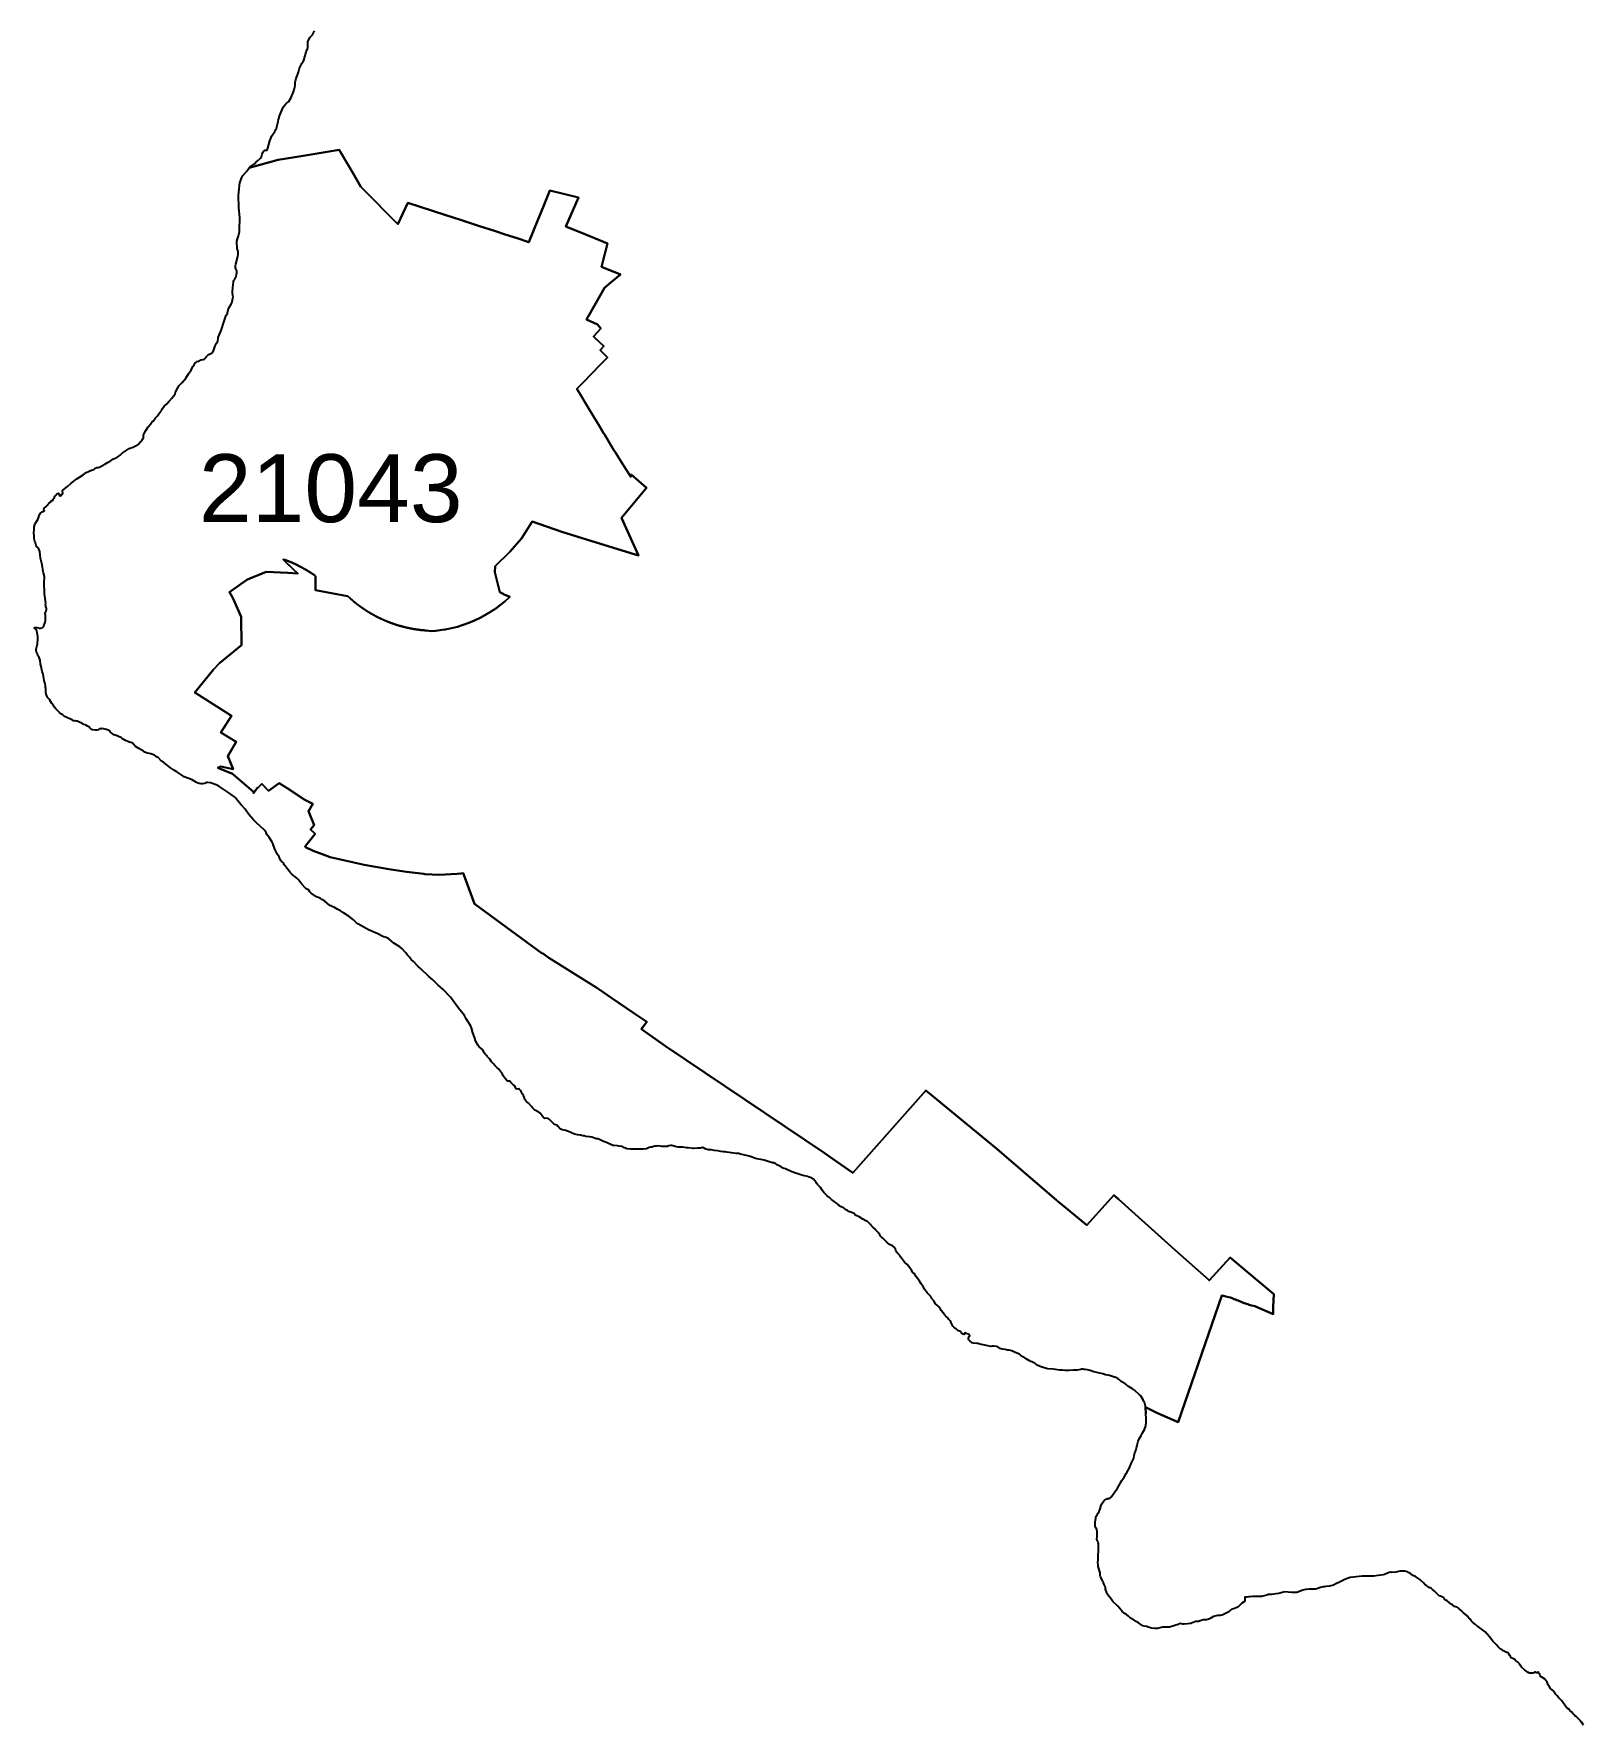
# Model space of a CAD drawing. Header units: inches. Extents: x 1341578 to 1502124, y 557203 to 748561.
# Drawn here: x 1370465 to 1382624, y 574556 to 587838 of the extents above; entities that cross this region are included whole.
import ezdxf
from ezdxf.enums import TextEntityAlignment as Align

# ---------------------------------------------------------------- set-up
doc = ezdxf.new("R2010")
doc.units = ezdxf.units.IN
doc.header["$MEASUREMENT"] = 0
doc.layers.add('Zipcode', color=7, linetype='Continuous')
doc.layers.add('ZipcodeAnno', color=7, linetype='Continuous')
doc.styles.add('Arial', font='arial.ttf')

msp = doc.modelspace()

# ---------------------------------------------------------------- linework, layer by layer
at = {"layer": 'Zipcode'}
msp.add_lwpolyline([(1382633, 574556), (1382620, 574577), (1382616, 574580), (1382612, 574588), (1382583, 574619), (1382577, 574623), (1382570, 574626), (1382560, 574637), (1382551, 574649), (1382541, 574660), (1382527, 574671), (1382520, 574681), (1382507, 574689), (1382501, 574694), (1382493, 574706), (1382469, 574740), (1382460, 574753), (1382449, 574763), (1382440, 574770), (1382424, 574790), (1382415, 574799), (1382410, 574807), (1382396, 574825), (1382390, 574830), (1382376, 574844), (1382363, 574867), (1382358, 574873), (1382349, 574893), (1382342, 574903), (1382328, 574920), (1382307, 574933), (1382296, 574938), (1382293, 574943), (1382290, 574953), (1382286, 574962), (1382282, 574968), (1382281, 574973), (1382279, 574975), (1382277, 574975), (1382269, 574966), (1382265, 574966), (1382263, 574968), (1382261, 574973), (1382255, 574973), (1382240, 574965), (1382227, 574964), (1382208, 574965), (1382204, 574969), (1382200, 574969), (1382172, 574990), (1382148, 575012), (1382136, 575028), (1382131, 575038), (1382125, 575046), (1382117, 575054), (1382101, 575065), (1382094, 575072), (1382075, 575081), (1382066, 575086), (1382060, 575095), (1382055, 575104), (1382044, 575121), (1382026, 575129), (1382024, 575130), (1382007, 575140), (1381998, 575146), (1381980, 575156), (1381964, 575170), (1381951, 575186), (1381922, 575216), (1381897, 575250), (1381862, 575290), (1381820, 575320), (1381812, 575327), (1381802, 575332), (1381794, 575339), (1381787, 575346), (1381763, 575366), (1381755, 575373), (1381742, 575390), (1381734, 575397), (1381721, 575414), (1381689, 575442), (1381681, 575450), (1381673, 575456), (1381657, 575469), (1381650, 575477), (1381641, 575482), (1381631, 575485), (1381621, 575489), (1381605, 575502), (1381596, 575507), (1381563, 575532), (1381554, 575538), (1381546, 575544), (1381540, 575553), (1381531, 575560), (1381521, 575565), (1381512, 575568), (1381502, 575573), (1381479, 575593), (1381471, 575600), (1381463, 575608), (1381448, 575621), (1381442, 575628), (1381441, 575629), (1381422, 575638), (1381413, 575644), (1381403, 575649), (1381394, 575655), (1381387, 575662), (1381380, 575670), (1381356, 575691), (1381349, 575699), (1381340, 575706), (1381314, 575723), (1381295, 575731), (1381279, 575745), (1381261, 575756), (1381251, 575760), (1381242, 575763), (1381232, 575765), (1381221, 575766), (1381191, 575765), (1381181, 575763), (1381171, 575760), (1381161, 575757), (1381130, 575756), (1381120, 575757), (1381109, 575756), (1381091, 575747), (1381072, 575739), (1381062, 575737), (1381042, 575733), (1381021, 575731), (1380989, 575726), (1380937, 575725), (1380917, 575727), (1380896, 575726), (1380803, 575715), (1380793, 575713), (1380764, 575703), (1380718, 575678), (1380689, 575666), (1380670, 575656), (1380661, 575653), (1380651, 575651), (1380641, 575648), (1380611, 575645), (1380601, 575643), (1380590, 575642), (1380580, 575640), (1380560, 575634), (1380541, 575627), (1380531, 575625), (1380480, 575624), (1380460, 575622), (1380450, 575621), (1380430, 575615), (1380382, 575599), (1380371, 575599), (1380350, 575598), (1380340, 575599), (1380288, 575604), (1380269, 575598), (1380259, 575596), (1380239, 575590), (1380218, 575587), (1380188, 575582), (1380157, 575581), (1380147, 575577), (1380117, 575569), (1380107, 575567), (1380076, 575566), (1380035, 575566), (1380015, 575563), (1380006, 575563), (1379992, 575562), (1379977, 575561), (1379975, 575561), (1379974, 575553), (1379976, 575543), (1379975, 575533), (1379971, 575526), (1379952, 575513), (1379936, 575499), (1379929, 575491), (1379921, 575485), (1379911, 575481), (1379902, 575478), (1379893, 575473), (1379873, 575466), (1379864, 575461), (1379850, 575446), (1379822, 575433), (1379813, 575427), (1379803, 575423), (1379793, 575421), (1379782, 575418), (1379761, 575417), (1379740, 575412), (1379730, 575409), (1379702, 575394), (1379683, 575386), (1379673, 575384), (1379651, 575383), (1379631, 575377), (1379612, 575370), (1379591, 575369), (1379560, 575359), (1379551, 575355), (1379498, 575350), (1379487, 575350), (1379468, 575355), (1379452, 575347), (1379392, 575328), (1379382, 575326), (1379350, 575325), (1379329, 575325), (1379319, 575324), (1379299, 575318), (1379288, 575315), (1379267, 575315), (1379245, 575318), (1379235, 575321), (1379226, 575324), (1379215, 575326), (1379205, 575330), (1379185, 575334), (1379175, 575337), (1379166, 575342), (1379157, 575347), (1379140, 575359), (1379122, 575369), (1379121, 575370), (1379105, 575381), (1379077, 575397), (1379062, 575412), (1379045, 575425), (1379036, 575431), (1379012, 575450), (1379004, 575458), (1378977, 575491), (1378939, 575527), (1378933, 575535), (1378916, 575561), (1378908, 575569), (1378903, 575577), (1378897, 575586), (1378892, 575595), (1378882, 575625), (1378880, 575635), (1378877, 575645), (1378868, 575665), (1378864, 575674), (1378860, 575683), (1378857, 575693), (1378842, 575722), (1378839, 575732), (1378838, 575753), (1378824, 575803), (1378822, 575813), (1378821, 575834), (1378822, 575854), (1378822, 575865), (1378824, 575885), (1378826, 575927), (1378827, 575948), (1378827, 575979), (1378824, 575989), (1378820, 575999), (1378814, 576008), (1378812, 576016), (1378814, 576037), (1378815, 576079), (1378813, 576089), (1378809, 576098), (1378804, 576107), (1378800, 576117), (1378799, 576128), (1378799, 576149), (1378802, 576169), (1378804, 576179), (1378806, 576190), (1378810, 576199), (1378815, 576208), (1378821, 576217), (1378830, 576235), (1378840, 576254), (1378847, 576285), (1378852, 576294), (1378858, 576302), (1378863, 576311), (1378869, 576320), (1378887, 576331), (1378896, 576335), (1378906, 576337), (1378916, 576340), (1378924, 576346), (1378927, 576349), (1378931, 576354), (1378953, 576388), (1378972, 576413), (1379008, 576477), (1379015, 576486), (1379026, 576504), (1379042, 576532), (1379048, 576541), (1379069, 576576), (1379072, 576586), (1379085, 576615), (1379099, 576643), (1379102, 576653), (1379105, 576674), (1379110, 576695), (1379119, 576714), (1379124, 576735), (1379129, 576751), (1379130, 576755), (1379138, 576786), (1379146, 576805), (1379161, 576832), (1379170, 576851), (1379187, 576877), (1379197, 576906), (1379200, 576937), (1379199, 576967), (1379198, 577000), (1379196, 577053), (1379278, 577012), (1379285, 577009), (1379451, 576936), (1379794, 577931), (1379807, 577928), (1379825, 577923), (1379836, 577920), (1379847, 577918), (1379862, 577914), (1379875, 577909), (1379892, 577902), (1379902, 577898), (1379912, 577893), (1379922, 577890), (1379932, 577886), (1379942, 577882), (1379951, 577878), (1379970, 577871), (1379979, 577868), (1379989, 577864), (1379998, 577861), (1380008, 577857), (1380027, 577852), (1380043, 577848), (1380053, 577846), (1380196, 577783), (1380198, 577825), (1380198, 577841), (1380203, 577940), (1379992, 578117), (1379860, 578229), (1379696, 578048), (1379694, 578050), (1379425, 578290), (1378982, 578686), (1378946, 578718), (1378734, 578482), (1378511, 578666), (1378503, 578672), (1378495, 578679), (1378085, 579033), (1378027, 579083), (1377511, 579507), (1377469, 579541), (1376898, 578895), (1376896, 578893), (1376743, 579000), (1376671, 579050), (1375425, 579888), (1375236, 580021), (1375245, 580034), (1375278, 580078), (1375178, 580146), (1375005, 580266), (1374903, 580336), (1374886, 580347), (1374510, 580582), (1374459, 580618), (1374458, 580615), (1373927, 581006), (1373849, 581213), (1373836, 581247), (1373818, 581244), (1373789, 581241), (1373649, 581233), (1373535, 581240), (1373528, 581241), (1373393, 581258), (1373254, 581278), (1373059, 581311), (1372793, 581371), (1372737, 581393), (1372659, 581421), (1372600, 581450), (1372593, 581455), (1372601, 581465), (1372675, 581556), (1372637, 581590), (1372667, 581623), (1372623, 581733), (1372655, 581792), (1372593, 581823), (1372456, 581913), (1372392, 581953), (1372307, 581892), (1372257, 581948), (1372225, 581918), (1372220, 581915), (1372191, 581876), (1372191, 581886), (1372025, 582026), (1371911, 582073), (1371933, 582084), (1372030, 582063), (1371988, 582166), (1372053, 582277), (1371935, 582350), (1372017, 582481), (1371731, 582666), (1371877, 582847), (1371924, 582895), (1372096, 583036), (1372094, 583259), (1372036, 583390), (1372020, 583421), (1372001, 583453), (1372013, 583462), (1372137, 583551), (1372166, 583563), (1372227, 583587), (1372290, 583613), (1372461, 583605), (1372538, 583601), (1372501, 583635), (1372467, 583667), (1372466, 583668), (1372424, 583710), (1372436, 583706), (1372478, 583691), (1372519, 583673), (1372560, 583653), (1372599, 583632), (1372633, 583610), (1372637, 583608), (1372673, 583583), (1372678, 583579), (1372678, 583579), (1372676, 583470), (1372929, 583423), (1372930, 583422), (1372931, 583421), (1372933, 583420), (1372934, 583419), (1372935, 583418), (1372936, 583416), (1372938, 583415), (1372939, 583414), (1372940, 583413), (1372942, 583412), (1372943, 583411), (1372944, 583410), (1372945, 583408), (1372947, 583407), (1372948, 583406), (1372949, 583405), (1372950, 583404), (1372952, 583402), (1372953, 583401), (1372955, 583400), (1372956, 583398), (1372958, 583397), (1372959, 583396), (1372961, 583394), (1372962, 583393), (1372964, 583392), (1372965, 583390), (1372966, 583390), (1372968, 583389), (1372969, 583387), (1372971, 583386), (1372972, 583385), (1372973, 583384), (1372974, 583383), (1372976, 583382), (1372978, 583380), (1372979, 583379), (1372981, 583378), (1372982, 583376), (1372984, 583375), (1372985, 583374), (1372986, 583373), (1372987, 583372), (1372989, 583371), (1372991, 583370), (1372992, 583369), (1372993, 583368), (1372994, 583367), (1372995, 583366), (1372997, 583365), (1372998, 583363), (1373000, 583362), (1373001, 583362), (1373002, 583360), (1373004, 583359), (1373005, 583358), (1373006, 583357), (1373008, 583356), (1373009, 583355), (1373010, 583354), (1373012, 583353), (1373013, 583352), (1373014, 583351), (1373016, 583350), (1373017, 583349), (1373018, 583348), (1373020, 583347), (1373021, 583346), (1373022, 583345), (1373023, 583344), (1373024, 583344), (1373026, 583343), (1373027, 583342), (1373028, 583341), (1373029, 583340), (1373031, 583339), (1373032, 583338), (1373034, 583337), (1373035, 583336), (1373036, 583335), (1373038, 583334), (1373040, 583333), (1373041, 583332), (1373042, 583331), (1373044, 583330), (1373045, 583329), (1373047, 583328), (1373048, 583327), (1373050, 583326), (1373051, 583325), (1373053, 583324), (1373054, 583322), (1373056, 583321), (1373058, 583320), (1373059, 583319), (1373060, 583319), (1373061, 583318), (1373063, 583317), (1373064, 583316), (1373066, 583315), (1373068, 583314), (1373069, 583313), (1373071, 583311), (1373073, 583310), (1373074, 583309), (1373076, 583308), (1373078, 583307), (1373079, 583306), (1373080, 583306), (1373082, 583305), (1373083, 583304), (1373084, 583303), (1373086, 583302), (1373087, 583301), (1373088, 583301), (1373089, 583300), (1373091, 583299), (1373092, 583298), (1373094, 583297), (1373095, 583296), (1373096, 583296), (1373097, 583295), (1373099, 583294), (1373100, 583293), (1373102, 583292), (1373103, 583292), (1373105, 583291), (1373106, 583290), (1373107, 583289), (1373109, 583288), (1373110, 583287), (1373111, 583287), (1373112, 583286), (1373114, 583285), (1373115, 583284), (1373117, 583283), (1373118, 583282), (1373120, 583282), (1373121, 583281), (1373123, 583280), (1373124, 583279), (1373125, 583279), (1373127, 583278), (1373129, 583277), (1373130, 583276), (1373132, 583275), (1373133, 583274), (1373135, 583273), (1373137, 583272), (1373138, 583272), (1373139, 583271), (1373140, 583270), (1373142, 583269), (1373144, 583269), (1373145, 583268), (1373147, 583267), (1373148, 583266), (1373150, 583265), (1373151, 583265), (1373152, 583264), (1373154, 583263), (1373156, 583262), (1373158, 583261), (1373159, 583260), (1373160, 583260), (1373162, 583259), (1373164, 583258), (1373166, 583257), (1373167, 583256), (1373169, 583255), (1373170, 583255), (1373172, 583254), (1373174, 583253), (1373175, 583252), (1373177, 583251), (1373179, 583250), (1373181, 583250), (1373182, 583249), (1373184, 583248), (1373186, 583247), (1373187, 583247), (1373189, 583246), (1373190, 583245), (1373191, 583245), (1373192, 583244), (1373193, 583244), (1373195, 583243), (1373197, 583242), (1373199, 583241), (1373200, 583241), (1373201, 583240), (1373203, 583239), (1373205, 583238), (1373206, 583238), (1373208, 583237), (1373209, 583236), (1373211, 583236), (1373212, 583235), (1373214, 583234), (1373216, 583234), (1373217, 583233), (1373219, 583232), (1373220, 583232), (1373221, 583231), (1373223, 583230), (1373224, 583230), (1373226, 583229), (1373227, 583229), (1373229, 583228), (1373231, 583227), (1373232, 583227), (1373233, 583226), (1373235, 583225), (1373236, 583225), (1373238, 583224), (1373240, 583223), (1373241, 583223), (1373243, 583222), (1373244, 583222), (1373246, 583221), (1373247, 583220), (1373249, 583220), (1373251, 583219), (1373253, 583218), (1373254, 583218), (1373256, 583217), (1373257, 583216), (1373259, 583216), (1373261, 583215), (1373262, 583215), (1373263, 583214), (1373265, 583214), (1373266, 583213), (1373268, 583213), (1373269, 583212), (1373271, 583211), (1373273, 583211), (1373274, 583210), (1373276, 583210), (1373278, 583209), (1373280, 583208), (1373281, 583208), (1373283, 583207), (1373284, 583207), (1373286, 583206), (1373287, 583205), (1373289, 583205), (1373290, 583204), (1373292, 583204), (1373294, 583203), (1373295, 583203), (1373297, 583202), (1373299, 583201), (1373301, 583201), (1373303, 583200), (1373304, 583200), (1373306, 583199), (1373308, 583199), (1373309, 583198), (1373311, 583197), (1373313, 583197), (1373315, 583196), (1373316, 583196), (1373318, 583195), (1373320, 583195), (1373322, 583194), (1373323, 583194), (1373325, 583193), (1373327, 583192), (1373329, 583192), (1373331, 583191), (1373333, 583191), (1373335, 583190), (1373336, 583190), (1373338, 583189), (1373339, 583189), (1373341, 583188), (1373343, 583188), (1373344, 583188), (1373346, 583187), (1373348, 583186), (1373350, 583186), (1373351, 583186), (1373353, 583185), (1373355, 583185), (1373356, 583184), (1373358, 583184), (1373359, 583184), (1373360, 583183), (1373362, 583183), (1373364, 583182), (1373366, 583182), (1373368, 583181), (1373369, 583181), (1373371, 583180), (1373372, 583180), (1373374, 583180), (1373376, 583179), (1373378, 583179), (1373379, 583178), (1373380, 583178), (1373382, 583178), (1373384, 583177), (1373385, 583177), (1373387, 583176), (1373389, 583176), (1373390, 583176), (1373392, 583175), (1373393, 583175), (1373395, 583175), (1373397, 583174), (1373399, 583174), (1373400, 583174), (1373401, 583173), (1373403, 583173), (1373404, 583173), (1373406, 583172), (1373408, 583172), (1373410, 583171), (1373412, 583171), (1373413, 583171), (1373415, 583170), (1373417, 583170), (1373419, 583170), (1373421, 583169), (1373423, 583169), (1373425, 583168), (1373427, 583168), (1373428, 583168), (1373430, 583167), (1373431, 583167), (1373433, 583167), (1373434, 583167), (1373436, 583166), (1373438, 583166), (1373440, 583166), (1373442, 583165), (1373444, 583165), (1373445, 583165), (1373447, 583164), (1373449, 583164), (1373451, 583164), (1373453, 583163), (1373454, 583163), (1373456, 583163), (1373457, 583163), (1373459, 583162), (1373461, 583162), (1373462, 583162), (1373464, 583161), (1373466, 583161), (1373468, 583161), (1373470, 583161), (1373471, 583160), (1373473, 583160), (1373475, 583160), (1373476, 583160), (1373478, 583159), (1373479, 583159), (1373481, 583159), (1373482, 583159), (1373484, 583159), (1373486, 583158), (1373488, 583158), (1373490, 583158), (1373492, 583158), (1373494, 583157), (1373495, 583157), (1373496, 583157), (1373498, 583157), (1373499, 583157), (1373501, 583157), (1373502, 583156), (1373504, 583156), (1373505, 583156), (1373507, 583156), (1373508, 583156), (1373510, 583156), (1373512, 583155), (1373514, 583155), (1373516, 583155), (1373518, 583155), (1373520, 583155), (1373521, 583154), (1373523, 583154), (1373525, 583154), (1373527, 583154), (1373529, 583154), (1373531, 583154), (1373532, 583153), (1373534, 583153), (1373536, 583153), (1373538, 583153), (1373540, 583153), (1373541, 583153), (1373542, 583153), (1373544, 583153), (1373545, 583152), (1373547, 583152), (1373585, 583147), (1373620, 583150), (1373655, 583154), (1373690, 583159), (1373698, 583161), (1373745, 583170), (1373791, 583182), (1373837, 583196), (1373882, 583212), (1373926, 583231), (1373969, 583251), (1374011, 583274), (1374052, 583298), (1374092, 583325), (1374130, 583353), (1374167, 583383), (1374199, 583412), (1374201, 583413), (1374204, 583416), (1374158, 583436), (1374145, 583443), (1374124, 583453), (1374086, 583610), (1374088, 583657), (1374204, 583769), (1374294, 583875), (1374376, 584004), (1374378, 584007), (1374611, 583928), (1374846, 583855), (1375214, 583740), (1375081, 584037), (1375277, 584273), (1375156, 584378), (1375153, 584360), (1375074, 584481), (1375032, 584551), (1375021, 584569), (1374997, 584608), (1374948, 584688), (1374940, 584703), (1374907, 584757), (1374865, 584825), (1374813, 584912), (1374747, 585021), (1374729, 585050), (1374774, 585094), (1374851, 585172), (1374858, 585180), (1374903, 585227), (1374949, 585274), (1374969, 585295), (1374913, 585353), (1374941, 585386), (1374867, 585453), (1374859, 585460), (1374917, 585525), (1374892, 585554), (1374805, 585594), (1374810, 585604), (1374823, 585626), (1374947, 585842), (1374999, 585887), (1375072, 585949), (1374924, 586008), (1374950, 586109), (1374971, 586192), (1374864, 586235), (1374804, 586259), (1374642, 586324), (1374742, 586552), (1374518, 586607), (1374513, 586594), (1374471, 586490), (1374421, 586369), (1374353, 586202), (1374261, 586232), (1374166, 586263), (1374091, 586287), (1373957, 586331), (1373825, 586374), (1373694, 586416), (1373402, 586511), (1373324, 586342), (1373279, 586388), (1373090, 586578), (1373032, 586637), (1372970, 586745), (1372880, 586901), (1372864, 586928), (1372690, 586899), (1372564, 586878), (1372383, 586848), (1372156, 586786), (1372158, 586788), (1372165, 586795), (1372168, 586797), (1372197, 586817), (1372211, 586832), (1372219, 586839), (1372245, 586861), (1372251, 586868), (1372253, 586873), (1372259, 586894), (1372263, 586905), (1372266, 586911), (1372272, 586918), (1372277, 586922), (1372280, 586923), (1372287, 586924), (1372294, 586923), (1372297, 586925), (1372302, 586940), (1372310, 586969), (1372319, 586997), (1372334, 587037), (1372339, 587045), (1372357, 587071), (1372366, 587087), (1372370, 587095), (1372374, 587107), (1372378, 587127), (1372384, 587149), (1372388, 587164), (1372398, 587198), (1372418, 587249), (1372424, 587262), (1372430, 587272), (1372445, 587289), (1372449, 587292), (1372465, 587303), (1372469, 587307), (1372485, 587338), (1372504, 587382), (1372513, 587409), (1372516, 587420), (1372517, 587435), (1372518, 587459), (1372519, 587469), (1372527, 587494), (1372533, 587508), (1372542, 587528), (1372544, 587536), (1372549, 587558), (1372552, 587567), (1372558, 587578), (1372562, 587588), (1372565, 587599), (1372569, 587607), (1372582, 587623), (1372587, 587640), (1372592, 587652), (1372597, 587666), (1372603, 587698), (1372614, 587717), (1372616, 587731), (1372616, 587776), (1372633, 587808), (1372653, 587829), (1372669, 587862)], dxfattribs=at)
msp.add_lwpolyline([(1379198, 577000), (1379195, 577054), (1379195, 577061), (1379193, 577072), (1379190, 577082), (1379187, 577092), (1379183, 577098), (1379177, 577111), (1379161, 577137), (1379155, 577144), (1379147, 577151), (1379140, 577159), (1379117, 577179), (1379109, 577186), (1379101, 577191), (1379092, 577198), (1379066, 577214), (1379056, 577219), (1379048, 577225), (1379041, 577233), (1379033, 577240), (1379005, 577256), (1378989, 577270), (1378980, 577276), (1378962, 577285), (1378952, 577289), (1378912, 577301), (1378881, 577307), (1378861, 577315), (1378789, 577332), (1378760, 577342), (1378740, 577347), (1378720, 577348), (1378710, 577350), (1378703, 577351), (1378692, 577352), (1378688, 577350), (1378657, 577345), (1378637, 577344), (1378626, 577344), (1378595, 577341), (1378574, 577341), (1378563, 577341), (1378543, 577344), (1378522, 577345), (1378470, 577352), (1378429, 577355), (1378418, 577357), (1378398, 577362), (1378368, 577373), (1378340, 577387), (1378332, 577394), (1378325, 577398), (1378314, 577403), (1378283, 577417), (1378272, 577425), (1378258, 577432), (1378249, 577439), (1378231, 577449), (1378213, 577462), (1378205, 577470), (1378197, 577472), (1378166, 577484), (1378146, 577495), (1378123, 577501), (1378110, 577502), (1378094, 577505), (1378069, 577509), (1378053, 577513), (1378045, 577520), (1378035, 577526), (1378025, 577529), (1378003, 577532), (1377992, 577532), (1377980, 577530), (1377958, 577534), (1377919, 577542), (1377893, 577549), (1377882, 577552), (1377870, 577553), (1377845, 577556), (1377835, 577559), (1377815, 577573), (1377808, 577581), (1377806, 577586), (1377806, 577598), (1377810, 577608), (1377816, 577615), (1377813, 577620), (1377810, 577624), (1377803, 577627), (1377775, 577636), (1377771, 577625), (1377763, 577627), (1377754, 577631), (1377752, 577632), (1377751, 577635), (1377750, 577639), (1377743, 577647), (1377725, 577654), (1377709, 577668), (1377690, 577681), (1377682, 577689), (1377676, 577699), (1377670, 577711), (1377666, 577723), (1377660, 577731), (1377650, 577742), (1377644, 577751), (1377627, 577767), (1377620, 577776), (1377607, 577795), (1377591, 577813), (1377585, 577822), (1377571, 577840), (1377564, 577848), (1377547, 577866), (1377533, 577887), (1377513, 577913), (1377508, 577923), (1377499, 577933), (1377489, 577942), (1377481, 577951), (1377465, 577973), (1377458, 577983), (1377452, 577995), (1377433, 578022), (1377421, 578042), (1377407, 578060), (1377389, 578085), (1377384, 578095), (1377377, 578103), (1377369, 578110), (1377357, 578129), (1377349, 578139), (1377336, 578158), (1377321, 578175), (1377302, 578192), (1377286, 578214), (1377270, 578234), (1377265, 578243), (1377248, 578263), (1377240, 578272), (1377233, 578284), (1377231, 578294), (1377225, 578304), (1377218, 578313), (1377208, 578320), (1377185, 578331), (1377166, 578347), (1377133, 578380), (1377122, 578388), (1377114, 578396), (1377109, 578407), (1377096, 578425), (1377077, 578444), (1377069, 578453), (1377058, 578461), (1377042, 578478), (1377036, 578487), (1377031, 578493), (1377021, 578501), (1377012, 578510), (1376999, 578516), (1376975, 578530), (1376946, 578549), (1376923, 578558), (1376913, 578566), (1376906, 578573), (1376895, 578580), (1376874, 578587), (1376864, 578591), (1376856, 578598), (1376845, 578603), (1376836, 578609), (1376828, 578616), (1376820, 578621), (1376810, 578625), (1376801, 578630), (1376790, 578635), (1376783, 578641), (1376766, 578657), (1376749, 578669), (1376730, 578683), (1376714, 578699), (1376695, 578714), (1376677, 578730), (1376670, 578738), (1376657, 578758), (1376642, 578777), (1376619, 578803), (1376612, 578813), (1376608, 578819), (1376600, 578827), (1376587, 578845), (1376577, 578851), (1376553, 578859), (1376540, 578864), (1376516, 578871), (1376504, 578872), (1376457, 578888), (1376447, 578891), (1376427, 578899), (1376417, 578902), (1376398, 578911), (1376388, 578914), (1376379, 578920), (1376368, 578924), (1376356, 578928), (1376345, 578933), (1376335, 578941), (1376328, 578944), (1376308, 578954), (1376302, 578957), (1376294, 578962), (1376291, 578964), (1376275, 578971), (1376265, 578973), (1376240, 578979), (1376201, 578992), (1376132, 579006), (1376120, 579010), (1376098, 579020), (1376082, 579024), (1376061, 579030), (1376048, 579032), (1376037, 579034), (1376014, 579041), (1376002, 579044), (1375980, 579045), (1375943, 579051), (1375908, 579057), (1375894, 579059), (1375881, 579059), (1375859, 579062), (1375836, 579066), (1375807, 579070), (1375783, 579074), (1375760, 579075), (1375737, 579083), (1375725, 579090), (1375716, 579092), (1375701, 579087), (1375676, 579088), (1375652, 579084), (1375642, 579085), (1375604, 579091), (1375590, 579091), (1375563, 579095), (1375525, 579096), (1375502, 579100), (1375476, 579108), (1375465, 579108), (1375451, 579106), (1375442, 579100), (1375435, 579099), (1375421, 579099), (1375397, 579101), (1375383, 579104), (1375369, 579105), (1375355, 579104), (1375341, 579102), (1375319, 579096), (1375309, 579095), (1375297, 579092), (1375286, 579087), (1375276, 579083), (1375252, 579080), (1375224, 579079), (1375192, 579079), (1375165, 579079), (1375150, 579080), (1375122, 579083), (1375111, 579086), (1375101, 579090), (1375082, 579099), (1375062, 579104), (1375050, 579106), (1375023, 579107), (1375013, 579109), (1374962, 579132), (1374938, 579140), (1374918, 579151), (1374907, 579156), (1374893, 579160), (1374880, 579161), (1374868, 579166), (1374855, 579172), (1374848, 579173), (1374831, 579175), (1374801, 579180), (1374788, 579184), (1374776, 579185), (1374759, 579189), (1374735, 579191), (1374711, 579198), (1374694, 579206), (1374683, 579209), (1374664, 579217), (1374649, 579222), (1374642, 579226), (1374632, 579229), (1374613, 579231), (1374598, 579240), (1374590, 579247), (1374582, 579258), (1374578, 579261), (1374573, 579267), (1374555, 579273), (1374545, 579280), (1374538, 579290), (1374512, 579315), (1374503, 579321), (1374494, 579323), (1374479, 579321), (1374472, 579324), (1374465, 579330), (1374441, 579361), (1374431, 579370), (1374420, 579376), (1374411, 579382), (1374400, 579386), (1374384, 579401), (1374376, 579411), (1374353, 579437), (1374332, 579455), (1374324, 579467), (1374310, 579500), (1374303, 579511), (1374298, 579522), (1374292, 579531), (1374288, 579541), (1374280, 579548), (1374276, 579554), (1374259, 579550), (1374254, 579554), (1374249, 579564), (1374241, 579576), (1374239, 579577), (1374234, 579580), (1374219, 579596), (1374211, 579603), (1374204, 579612), (1374188, 579613), (1374183, 579616), (1374166, 579633), (1374152, 579656), (1374146, 579668), (1374137, 579679), (1374115, 579710), (1374104, 579719), (1374097, 579726), (1374085, 579735), (1374077, 579746), (1374060, 579765), (1374045, 579786), (1374035, 579796), (1374025, 579806), (1374019, 579816), (1374009, 579826), (1374002, 579837), (1373990, 579860), (1373963, 579883), (1373955, 579893), (1373936, 579926), (1373927, 579958), (1373914, 579992), (1373903, 580031), (1373894, 580051), (1373860, 580102), (1373846, 580128), (1373800, 580187), (1373759, 580243), (1373737, 580272), (1373679, 580333), (1373637, 580369), (1373599, 580410), (1373568, 580434), (1373502, 580498), (1373484, 580515), (1373448, 580552), (1373429, 580569), (1373412, 580590), (1373400, 580602), (1373386, 580621), (1373355, 580654), (1373340, 580667), (1373293, 580696), (1373274, 580713), (1373253, 580730), (1373242, 580737), (1373231, 580742), (1373215, 580747), (1373205, 580751), (1373201, 580752), (1373167, 580769), (1373094, 580801), (1373074, 580812), (1373034, 580836), (1373009, 580848), (1372998, 580856), (1372976, 580880), (1372966, 580889), (1372955, 580895), (1372950, 580898), (1372941, 580906), (1372897, 580936), (1372870, 580953), (1372852, 580961), (1372827, 580978), (1372808, 580984), (1372798, 580989), (1372791, 580993), (1372750, 581026), (1372726, 581039), (1372713, 581050), (1372706, 581054), (1372694, 581058), (1372684, 581062), (1372644, 581089), (1372637, 581094), (1372634, 581099), (1372624, 581114), (1372621, 581117), (1372605, 581124), (1372595, 581132), (1372569, 581161), (1372555, 581181), (1372542, 581198), (1372529, 581209), (1372494, 581237), (1372482, 581249), (1372472, 581260), (1372453, 581285), (1372436, 581306), (1372432, 581311), (1372428, 581321), (1372423, 581328), (1372418, 581332), (1372411, 581339), (1372403, 581348), (1372400, 581355), (1372392, 581375), (1372380, 581392), (1372361, 581429), (1372347, 581465), (1372343, 581480), (1372338, 581491), (1372316, 581525), (1372296, 581550), (1372289, 581565), (1372281, 581577), (1372273, 581587), (1372215, 581641), (1372188, 581668), (1372154, 581707), (1372124, 581748), (1372094, 581783), (1372066, 581818), (1372049, 581837), (1372040, 581846), (1372026, 581857), (1371996, 581877), (1371919, 581930), (1371898, 581940), (1371852, 581955), (1371832, 581958), (1371823, 581958), (1371808, 581951), (1371793, 581948), (1371779, 581948), (1371765, 581950), (1371755, 581954), (1371742, 581959), (1371709, 581980), (1371674, 581992), (1371647, 582004), (1371635, 582010), (1371619, 582021), (1371589, 582043), (1371561, 582059), (1371538, 582074), (1371486, 582115), (1371467, 582127), (1371441, 582154), (1371435, 582158), (1371424, 582166), (1371412, 582172), (1371383, 582185), (1371375, 582187), (1371355, 582190), (1371349, 582192), (1371338, 582197), (1371327, 582204), (1371307, 582214), (1371291, 582225), (1371263, 582242), (1371259, 582246), (1371252, 582257), (1371248, 582262), (1371240, 582269), (1371235, 582271), (1371208, 582279), (1371180, 582291), (1371168, 582298), (1371157, 582307), (1371150, 582311), (1371135, 582317), (1371120, 582325), (1371097, 582332), (1371090, 582333), (1371081, 582343), (1371068, 582355), (1371061, 582364), (1371055, 582367), (1371035, 582375), (1371012, 582381), (1371003, 582382), (1370998, 582381), (1370985, 582381), (1370978, 582377), (1370972, 582373), (1370961, 582369), (1370951, 582369), (1370926, 582373), (1370922, 582375), (1370914, 582379), (1370911, 582382), (1370906, 582389), (1370903, 582393), (1370888, 582401), (1370875, 582410), (1370870, 582412), (1370858, 582415), (1370850, 582418), (1370828, 582430), (1370819, 582436), (1370811, 582440), (1370804, 582441), (1370790, 582442), (1370778, 582444), (1370767, 582450), (1370748, 582458), (1370730, 582467), (1370715, 582473), (1370699, 582486), (1370693, 582490), (1370684, 582496), (1370668, 582509), (1370660, 582515), (1370652, 582523), (1370637, 582537), (1370624, 582553), (1370619, 582562), (1370607, 582579), (1370591, 582606), (1370585, 582614), (1370576, 582624), (1370572, 582629), (1370568, 582639), (1370568, 582639), (1370562, 582653), (1370559, 582671), (1370559, 582681), (1370559, 582695), (1370559, 582695), (1370558, 582708), (1370558, 582709), (1370556, 582721), (1370556, 582721), (1370554, 582735), (1370552, 582740), (1370546, 582760), (1370539, 582810), (1370530, 582829), (1370523, 582870), (1370517, 582889), (1370514, 582920), (1370507, 582939), (1370497, 582956), (1370493, 582966), (1370489, 582975), (1370485, 582996), (1370485, 583006), (1370486, 583016), (1370493, 583047), (1370497, 583088), (1370497, 583108), (1370495, 583119), (1370489, 583149), (1370486, 583158), (1370482, 583163), (1370474, 583169), (1370472, 583174), (1370471, 583176), (1370492, 583176), (1370511, 583171), (1370521, 583171), (1370530, 583173), (1370531, 583173), (1370538, 583180), (1370543, 583189), (1370551, 583211), (1370554, 583218), (1370556, 583228), (1370558, 583238), (1370557, 583250), (1370556, 583269), (1370555, 583289), (1370557, 583298), (1370562, 583307), (1370565, 583317), (1370565, 583327), (1370561, 583337), (1370560, 583347), (1370558, 583357), (1370559, 583367), (1370556, 583377), (1370558, 583387), (1370554, 583407), (1370550, 583439), (1370547, 583534), (1370548, 583565), (1370548, 583575), (1370541, 583606), (1370539, 583616), (1370530, 583668), (1370519, 583721), (1370512, 583772), (1370501, 583800), (1370494, 583807), (1370487, 583811), (1370483, 583821), (1370478, 583841), (1370474, 583851), (1370471, 583861), (1370468, 583881), (1370467, 583892), (1370465, 583923), (1370468, 583944), (1370468, 583965), (1370474, 583985), (1370484, 584002), (1370499, 584029), (1370503, 584038), (1370508, 584055), (1370517, 584073), (1370532, 584085), (1370542, 584087), (1370548, 584093), (1370544, 584098), (1370547, 584114), (1370563, 584125), (1370570, 584133), (1370576, 584141), (1370586, 584151), (1370588, 584158), (1370598, 584162), (1370605, 584172), (1370610, 584174), (1370615, 584174), (1370617, 584182), (1370619, 584186), (1370624, 584192), (1370627, 584194), (1370627, 584198), (1370631, 584206), (1370638, 584215), (1370647, 584225), (1370653, 584229), (1370659, 584230), (1370661, 584229), (1370664, 584214), (1370665, 584213), (1370676, 584211), (1370679, 584213), (1370686, 584222), (1370690, 584224), (1370692, 584227), (1370691, 584248), (1370691, 584250), (1370693, 584253), (1370731, 584284), (1370758, 584309), (1370769, 584318), (1370804, 584342), (1370823, 584356), (1370852, 584375), (1370877, 584393), (1370889, 584399), (1370900, 584404), (1370918, 584412), (1370936, 584417), (1370948, 584427), (1370959, 584431), (1370970, 584433), (1370981, 584436), (1370986, 584438), (1371024, 584459), (1371049, 584475), (1371064, 584483), (1371091, 584500), (1371117, 584512), (1371125, 584517), (1371133, 584522), (1371145, 584532), (1371160, 584544), (1371214, 584581), (1371222, 584585), (1371235, 584588), (1371245, 584592), (1371263, 584602), (1371276, 584608), (1371284, 584614), (1371300, 584630), (1371311, 584640), (1371322, 584657), (1371326, 584666), (1371327, 584688), (1371328, 584695), (1371345, 584724), (1371364, 584751), (1371381, 584773), (1371393, 584787), (1371403, 584797), (1371421, 584821), (1371437, 584839), (1371447, 584854), (1371464, 584874), (1371467, 584879), (1371473, 584891), (1371477, 584895), (1371488, 584915), (1371509, 584932), (1371528, 584953), (1371550, 584976), (1371571, 585003), (1371575, 585008), (1371578, 585023), (1371581, 585030), (1371596, 585058), (1371606, 585075), (1371610, 585080), (1371620, 585088), (1371629, 585100), (1371648, 585121), (1371658, 585134), (1371680, 585169), (1371691, 585183), (1371700, 585197), (1371709, 585216), (1371714, 585226), (1371724, 585238), (1371733, 585253), (1371738, 585258), (1371746, 585264), (1371759, 585268), (1371777, 585277), (1371796, 585280), (1371803, 585283), (1371808, 585288), (1371822, 585305), (1371833, 585315), (1371839, 585320), (1371865, 585333), (1371871, 585338), (1371876, 585348), (1371879, 585355), (1371884, 585372), (1371890, 585388), (1371900, 585408), (1371908, 585419), (1371910, 585426), (1371912, 585442), (1371914, 585454), (1371937, 585508), (1371961, 585581), (1371974, 585621), (1371977, 585629), (1371985, 585642), (1371986, 585648), (1371991, 585671), (1371994, 585681), (1372001, 585695), (1372016, 585716), (1372023, 585731), (1372025, 585748), (1372028, 585762), (1372030, 585773), (1372029, 585783), (1372026, 585806), (1372026, 585818), (1372029, 585843), (1372031, 585870), (1372033, 585884), (1372034, 585893), (1372037, 585901), (1372040, 585907), (1372049, 585921), (1372054, 585931), (1372056, 585949), (1372059, 585960), (1372059, 585969), (1372059, 585973), (1372053, 585982), (1372051, 585992), (1372050, 586001), (1372050, 586019), (1372052, 586028), (1372067, 586090), (1372069, 586105), (1372069, 586129), (1372062, 586152), (1372061, 586162), (1372060, 586194), (1372060, 586209), (1372064, 586227), (1372072, 586252), (1372078, 586273), (1372080, 586284), (1372081, 586298), (1372082, 586392), (1372074, 586475), (1372073, 586568), (1372074, 586594), (1372079, 586619), (1372081, 586649), (1372084, 586667), (1372092, 586688), (1372095, 586704), (1372107, 586725), (1372112, 586731), (1372135, 586757), (1372156, 586786), (1372383, 586848), (1372564, 586878), (1372690, 586899), (1372864, 586928), (1372880, 586901), (1372970, 586745), (1373032, 586637), (1373090, 586578), (1373279, 586388), (1373324, 586342), (1373402, 586511), (1373694, 586416), (1373825, 586374), (1373957, 586331), (1374091, 586287), (1374166, 586263), (1374261, 586232), (1374353, 586202), (1374421, 586369), (1374471, 586490), (1374513, 586594), (1374518, 586607), (1374742, 586552), (1374642, 586324), (1374804, 586259), (1374864, 586235), (1374971, 586192), (1374950, 586109), (1374924, 586008), (1375072, 585949), (1374999, 585887), (1374947, 585842), (1374823, 585626), (1374810, 585604), (1374805, 585594), (1374892, 585554), (1374917, 585525), (1374859, 585460), (1374867, 585453), (1374941, 585386), (1374913, 585353), (1374969, 585295), (1374949, 585274), (1374903, 585227), (1374858, 585180), (1374851, 585172), (1374774, 585094), (1374729, 585050), (1374747, 585021), (1374813, 584912), (1374865, 584825), (1374907, 584757), (1374940, 584703), (1374948, 584688), (1374997, 584608), (1375021, 584569), (1375032, 584551), (1375074, 584481), (1375153, 584360), (1375156, 584378), (1375277, 584273), (1375081, 584037), (1375214, 583740), (1374846, 583855), (1374611, 583928), (1374378, 584007), (1374376, 584004), (1374294, 583875), (1374204, 583769), (1374088, 583657), (1374086, 583610), (1374124, 583453), (1374145, 583443), (1374158, 583436), (1374204, 583416), (1374201, 583413), (1374199, 583412), (1374167, 583383), (1374130, 583353), (1374092, 583325), (1374052, 583298), (1374011, 583274), (1373969, 583251), (1373926, 583231), (1373882, 583212), (1373837, 583196), (1373791, 583182), (1373745, 583170), (1373698, 583161), (1373690, 583159), (1373655, 583154), (1373620, 583150), (1373585, 583147), (1373547, 583152), (1373545, 583152), (1373544, 583153), (1373542, 583153), (1373541, 583153), (1373540, 583153), (1373538, 583153), (1373536, 583153), (1373534, 583153), (1373532, 583153), (1373531, 583154), (1373529, 583154), (1373527, 583154), (1373525, 583154), (1373523, 583154), (1373521, 583154), (1373520, 583155), (1373518, 583155), (1373516, 583155), (1373514, 583155), (1373512, 583155), (1373510, 583156), (1373508, 583156), (1373507, 583156), (1373505, 583156), (1373504, 583156), (1373502, 583156), (1373501, 583157), (1373499, 583157), (1373498, 583157), (1373496, 583157), (1373495, 583157), (1373494, 583157), (1373492, 583158), (1373490, 583158), (1373488, 583158), (1373486, 583158), (1373484, 583159), (1373482, 583159), (1373481, 583159), (1373479, 583159), (1373478, 583159), (1373476, 583160), (1373475, 583160), (1373473, 583160), (1373471, 583160), (1373470, 583161), (1373468, 583161), (1373466, 583161), (1373464, 583161), (1373462, 583162), (1373461, 583162), (1373459, 583162), (1373457, 583163), (1373456, 583163), (1373454, 583163), (1373453, 583163), (1373451, 583164), (1373449, 583164), (1373447, 583164), (1373445, 583165), (1373444, 583165), (1373442, 583165), (1373440, 583166), (1373438, 583166), (1373436, 583166), (1373434, 583167), (1373433, 583167), (1373431, 583167), (1373430, 583167), (1373428, 583168), (1373427, 583168), (1373425, 583168), (1373423, 583169), (1373421, 583169), (1373419, 583170), (1373417, 583170), (1373415, 583170), (1373413, 583171), (1373412, 583171), (1373410, 583171), (1373408, 583172), (1373406, 583172), (1373404, 583173), (1373403, 583173), (1373401, 583173), (1373400, 583174), (1373399, 583174), (1373397, 583174), (1373395, 583175), (1373393, 583175), (1373392, 583175), (1373390, 583176), (1373389, 583176), (1373387, 583176), (1373385, 583177), (1373384, 583177), (1373382, 583178), (1373380, 583178), (1373379, 583178), (1373378, 583179), (1373376, 583179), (1373374, 583180), (1373372, 583180), (1373371, 583180), (1373369, 583181), (1373368, 583181), (1373366, 583182), (1373364, 583182), (1373362, 583183), (1373360, 583183), (1373359, 583184), (1373358, 583184), (1373356, 583184), (1373355, 583185), (1373353, 583185), (1373351, 583186), (1373350, 583186), (1373348, 583186), (1373346, 583187), (1373344, 583188), (1373343, 583188), (1373341, 583188), (1373339, 583189), (1373338, 583189), (1373336, 583190), (1373335, 583190), (1373333, 583191), (1373331, 583191), (1373329, 583192), (1373327, 583192), (1373325, 583193), (1373323, 583194), (1373322, 583194), (1373320, 583195), (1373318, 583195), (1373316, 583196), (1373315, 583196), (1373313, 583197), (1373311, 583197), (1373309, 583198), (1373308, 583199), (1373306, 583199), (1373304, 583200), (1373303, 583200), (1373301, 583201), (1373299, 583201), (1373297, 583202), (1373295, 583203), (1373294, 583203), (1373292, 583204), (1373290, 583204), (1373289, 583205), (1373287, 583205), (1373286, 583206), (1373284, 583207), (1373283, 583207), (1373281, 583208), (1373280, 583208), (1373278, 583209), (1373276, 583210), (1373274, 583210), (1373273, 583211), (1373271, 583211), (1373269, 583212), (1373268, 583213), (1373266, 583213), (1373265, 583214), (1373263, 583214), (1373262, 583215), (1373261, 583215), (1373259, 583216), (1373257, 583216), (1373256, 583217), (1373254, 583218), (1373253, 583218), (1373251, 583219), (1373249, 583220), (1373247, 583220), (1373246, 583221), (1373244, 583222), (1373243, 583222), (1373241, 583223), (1373240, 583223), (1373238, 583224), (1373236, 583225), (1373235, 583225), (1373233, 583226), (1373232, 583227), (1373231, 583227), (1373229, 583228), (1373227, 583229), (1373226, 583229), (1373224, 583230), (1373223, 583230), (1373221, 583231), (1373220, 583232), (1373219, 583232), (1373217, 583233), (1373216, 583234), (1373214, 583234), (1373212, 583235), (1373211, 583236), (1373209, 583236), (1373208, 583237), (1373206, 583238), (1373205, 583238), (1373203, 583239), (1373201, 583240), (1373200, 583241), (1373199, 583241), (1373197, 583242), (1373195, 583243), (1373193, 583244), (1373192, 583244), (1373191, 583245), (1373190, 583245), (1373189, 583246), (1373187, 583247), (1373186, 583247), (1373184, 583248), (1373182, 583249), (1373181, 583250), (1373179, 583250), (1373177, 583251), (1373175, 583252), (1373174, 583253), (1373172, 583254), (1373170, 583255), (1373169, 583255), (1373167, 583256), (1373166, 583257), (1373164, 583258), (1373162, 583259), (1373160, 583260), (1373159, 583260), (1373158, 583261), (1373156, 583262), (1373154, 583263), (1373152, 583264), (1373151, 583265), (1373150, 583265), (1373148, 583266), (1373147, 583267), (1373145, 583268), (1373144, 583269), (1373142, 583269), (1373140, 583270), (1373139, 583271), (1373138, 583272), (1373137, 583272), (1373135, 583273), (1373133, 583274), (1373132, 583275), (1373130, 583276), (1373129, 583277), (1373127, 583278), (1373125, 583279), (1373124, 583279), (1373123, 583280), (1373121, 583281), (1373120, 583282), (1373118, 583282), (1373117, 583283), (1373115, 583284), (1373114, 583285), (1373112, 583286), (1373111, 583287), (1373110, 583287), (1373109, 583288), (1373107, 583289), (1373106, 583290), (1373105, 583291), (1373103, 583292), (1373102, 583292), (1373100, 583293), (1373099, 583294), (1373097, 583295), (1373096, 583296), (1373095, 583296), (1373094, 583297), (1373092, 583298), (1373091, 583299), (1373089, 583300), (1373088, 583301), (1373087, 583301), (1373086, 583302), (1373084, 583303), (1373083, 583304), (1373082, 583305), (1373080, 583306), (1373079, 583306), (1373078, 583307), (1373076, 583308), (1373074, 583309), (1373073, 583310), (1373071, 583311), (1373069, 583313), (1373068, 583314), (1373066, 583315), (1373064, 583316), (1373063, 583317), (1373061, 583318), (1373060, 583319), (1373059, 583319), (1373058, 583320), (1373056, 583321), (1373054, 583322), (1373053, 583324), (1373051, 583325), (1373050, 583326), (1373048, 583327), (1373047, 583328), (1373045, 583329), (1373044, 583330), (1373042, 583331), (1373041, 583332), (1373040, 583333), (1373038, 583334), (1373036, 583335), (1373035, 583336), (1373034, 583337), (1373032, 583338), (1373031, 583339), (1373029, 583340), (1373028, 583341), (1373027, 583342), (1373026, 583343), (1373024, 583344), (1373023, 583344), (1373022, 583345), (1373021, 583346), (1373020, 583347), (1373018, 583348), (1373017, 583349), (1373016, 583350), (1373014, 583351), (1373013, 583352), (1373012, 583353), (1373010, 583354), (1373009, 583355), (1373008, 583356), (1373006, 583357), (1373005, 583358), (1373004, 583359), (1373002, 583360), (1373001, 583362), (1373000, 583362), (1372998, 583363), (1372997, 583365), (1372995, 583366), (1372994, 583367), (1372993, 583368), (1372992, 583369), (1372991, 583370), (1372989, 583371), (1372987, 583372), (1372986, 583373), (1372985, 583374), (1372984, 583375), (1372982, 583376), (1372981, 583378), (1372979, 583379), (1372978, 583380), (1372976, 583382), (1372974, 583383), (1372973, 583384), (1372972, 583385), (1372971, 583386), (1372969, 583387), (1372968, 583389), (1372966, 583390), (1372965, 583390), (1372964, 583392), (1372962, 583393), (1372961, 583394), (1372959, 583396), (1372958, 583397), (1372956, 583398), (1372955, 583400), (1372953, 583401), (1372952, 583402), (1372950, 583404), (1372949, 583405), (1372948, 583406), (1372947, 583407), (1372945, 583408), (1372944, 583410), (1372943, 583411), (1372942, 583412), (1372940, 583413), (1372939, 583414), (1372938, 583415), (1372936, 583416), (1372935, 583418), (1372934, 583419), (1372933, 583420), (1372931, 583421), (1372930, 583422), (1372929, 583423), (1372676, 583470), (1372678, 583579), (1372678, 583579), (1372673, 583583), (1372637, 583608), (1372633, 583610), (1372599, 583632), (1372560, 583653), (1372519, 583673), (1372478, 583691), (1372436, 583706), (1372424, 583710), (1372466, 583668), (1372467, 583667), (1372501, 583635), (1372538, 583601), (1372461, 583605), (1372290, 583613), (1372227, 583587), (1372166, 583563), (1372137, 583551), (1372013, 583462), (1372001, 583453), (1372020, 583421), (1372036, 583390), (1372094, 583259), (1372096, 583036), (1371924, 582895), (1371877, 582847), (1371731, 582666), (1372017, 582481), (1371935, 582350), (1372053, 582277), (1371988, 582166), (1372030, 582063), (1371933, 582084), (1371911, 582073), (1372025, 582026), (1372191, 581886), (1372191, 581876), (1372220, 581915), (1372225, 581918), (1372257, 581948), (1372307, 581892), (1372392, 581953), (1372456, 581913), (1372593, 581823), (1372655, 581792), (1372623, 581733), (1372667, 581623), (1372637, 581590), (1372675, 581556), (1372601, 581465), (1372593, 581455), (1372600, 581450), (1372659, 581421), (1372737, 581393), (1372793, 581371), (1373059, 581311), (1373254, 581278), (1373393, 581258), (1373528, 581241), (1373535, 581240), (1373649, 581233), (1373789, 581241), (1373818, 581244), (1373836, 581247), (1373849, 581213), (1373927, 581006), (1374458, 580615), (1374459, 580618), (1374510, 580582), (1374886, 580347), (1374903, 580336), (1375005, 580266), (1375178, 580146), (1375278, 580078), (1375245, 580034), (1375236, 580021), (1375425, 579888), (1376671, 579050), (1376743, 579000), (1376896, 578893), (1376898, 578895), (1377469, 579541), (1377511, 579507), (1378027, 579083), (1378085, 579033), (1378495, 578679), (1378503, 578672), (1378511, 578666), (1378734, 578482), (1378946, 578718), (1378982, 578686), (1379425, 578290), (1379694, 578050), (1379696, 578048), (1379860, 578229), (1379992, 578117), (1380203, 577940), (1380198, 577841), (1380198, 577825), (1380196, 577783), (1380053, 577846), (1380043, 577848), (1380027, 577852), (1380008, 577857), (1379998, 577861), (1379989, 577864), (1379979, 577868), (1379970, 577871), (1379951, 577878), (1379942, 577882), (1379932, 577886), (1379922, 577890), (1379912, 577893), (1379902, 577898), (1379892, 577902), (1379875, 577909), (1379862, 577914), (1379847, 577918), (1379836, 577920), (1379825, 577923), (1379807, 577928), (1379794, 577931), (1379451, 576936), (1379285, 577009), (1379278, 577012), (1379196, 577053)], close=True, dxfattribs=at)

# ---------------------------------------------------------------- texts
at = {"layer": 'ZipcodeAnno', "color": 18, "style": 'Arial'}
msp.add_text('21043', height=533.3, dxfattribs=at).set_placement((1372797, 583843), align=Align.BOTTOM_CENTER)

doc.saveas('drawing.dxf')
